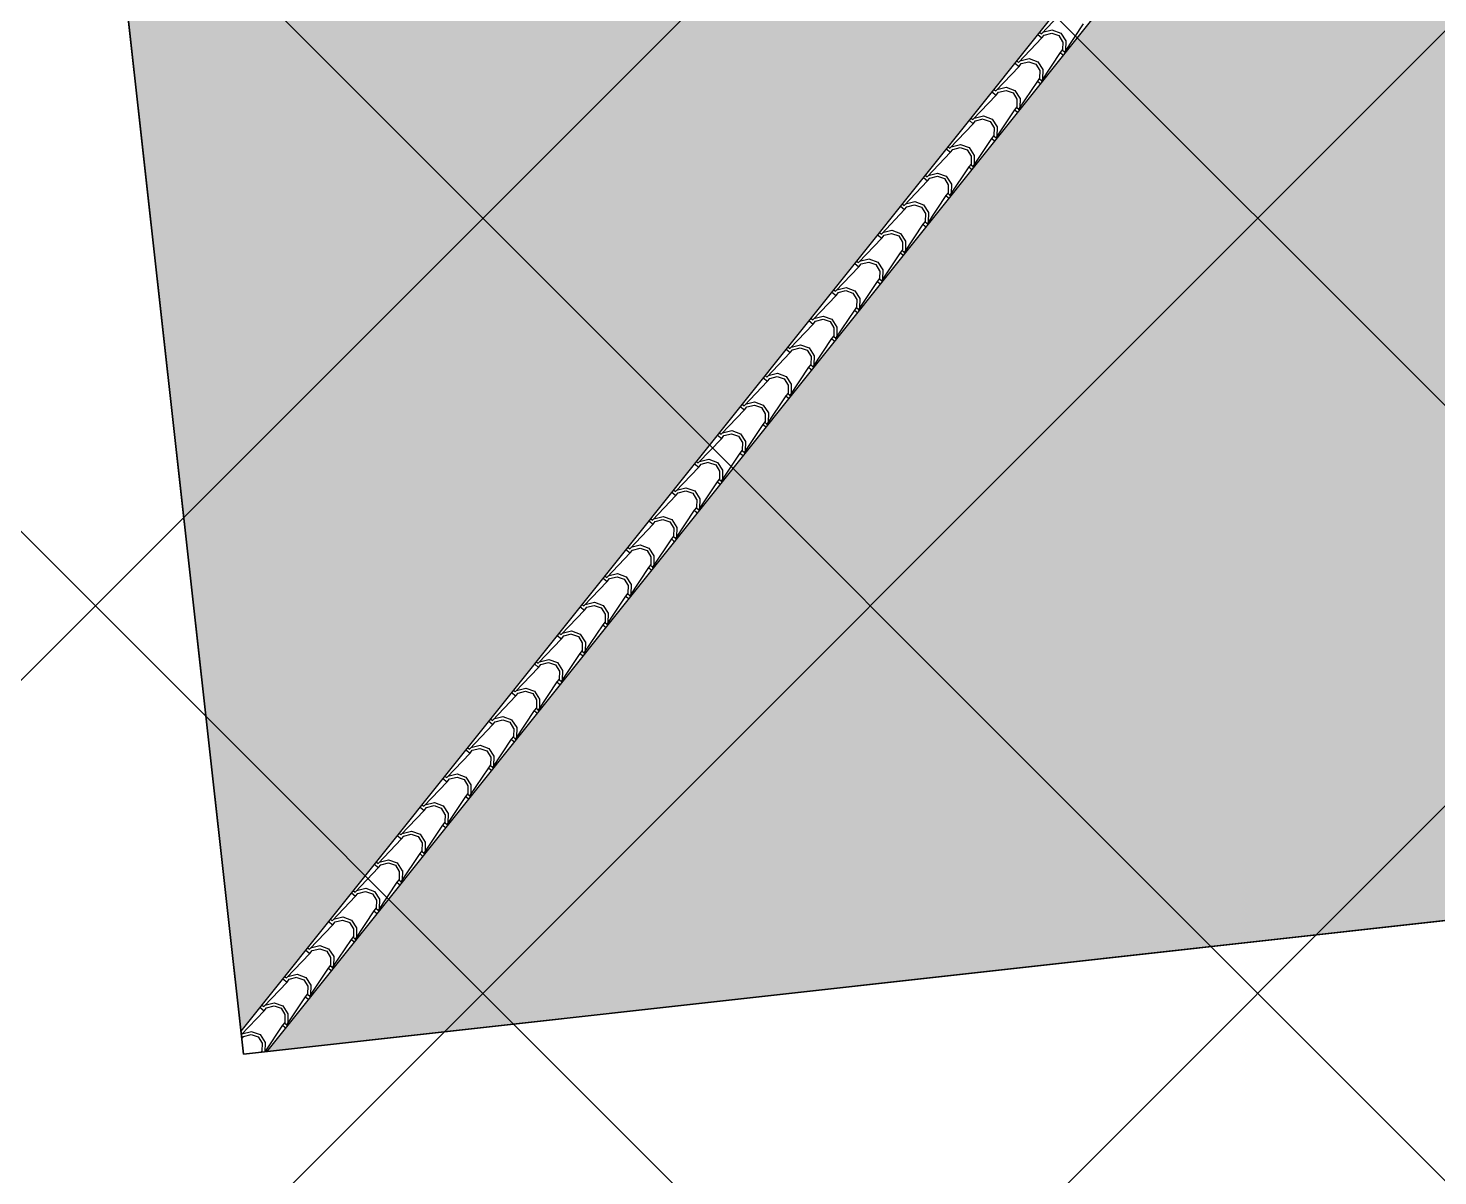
# Model space of a CAD drawing. Header units: millimetres. Extents: x 648844 to 649530, y 1246379 to 1246752.
# Drawn here: x 649286.72 to 649293.15, y 1246518.66 to 1246523.89 of the extents above; entities that cross this region are included whole.
import ezdxf

# ---------------------------------------------------------------- set-up
doc = ezdxf.new("R2010")
doc.units = ezdxf.units.MM
doc.header["$LTSCALE"] = 20
doc.header["$MEASUREMENT"] = 0
doc.layers.get('0').update_dxf_attribs({"linetype": 'CONTINUOUS'})
doc.layers.add('TECHO', color=30, linetype='CONTINUOUS')

# ---------------------------------------------------------------- blocks, each defined once
blk = doc.blocks.new('TEJA45')
at = {"layer": 'TECHO'}
for p, q in [((-0.1916, 4.2385), (-0.0979, 4.35)), ((-0.1043, 4.3069), (-0.0984, 4.35)), ((-0.0899, 4.3095), (-0.0852, 4.345)), ((-0.0756, 4.2788), (-0.0898, 4.3095)), ((-0.0857, 4.35), (-0.0828, 4.3472)), ((-0.0852, 4.3448), (-0.08, 4.35)), ((-0.201, 4.2479), (-0.2046, 4.2515)), ((-0.1915, 4.2385), (-0.201, 4.2479)), ((0, 4.2602), (-0.1159, 4.1629)), ((-0.0852, 4.2692), (-0.1041, 4.307)), ((-0.0474, 4.2503), (-0.0852, 4.2692)), ((-0.0449, 4.2646), (-0.0756, 4.2788)), ((-0.0038, 4.2561), (-0.0475, 4.2502)), ((-0.0095, 4.2692), (-0.0449, 4.2645)), ((0, 4.2788), (-0.0096, 4.2692)), ((-0.3097, 4.1203), (-0.2105, 4.2385)), ((-0.2224, 4.1887), (-0.2165, 4.2324)), ((-0.2034, 4.151), (-0.2223, 4.1888)), ((-0.2105, 4.2385), (-0.214, 4.242)), ((-0.2105, 4.2385), (-0.201, 4.229)), ((-0.2081, 4.1914), (-0.2034, 4.2268)), ((-0.1938, 4.1606), (-0.2079, 4.1914)), ((-0.2034, 4.2267), (-0.1915, 4.2385)), ((-0.4279, 4.0022), (-0.3287, 4.1203)), ((-0.3286, 4.1203), (-0.3322, 4.1239)), ((-0.3286, 4.1203), (-0.3192, 4.1109)), ((-0.3192, 4.1298), (-0.3227, 4.1333)), ((-0.3215, 4.1085), (-0.3097, 4.1203)), ((-0.3097, 4.1203), (-0.3192, 4.1298)), ((-0.1159, 4.144), (-0.2341, 4.0447)), ((-0.1656, 4.1321), (-0.2034, 4.151)), ((-0.1631, 4.1464), (-0.1938, 4.1606)), ((-0.1219, 4.1379), (-0.1656, 4.132)), ((-0.1276, 4.1511), (-0.1631, 4.1463)), ((-0.1159, 4.1629), (-0.1277, 4.151)), ((-0.0985, 4.1454), (-0.1159, 4.1629)), ((-0.108, 4.136), (-0.1159, 4.144)), ((-0.3406, 4.0706), (-0.3347, 4.1143)), ((-0.3215, 4.0329), (-0.3404, 4.0707)), ((-0.3262, 4.0732), (-0.3215, 4.1087)), ((-0.3119, 4.0425), (-0.3261, 4.0732)), ((-0.5461, 3.884), (-0.4468, 4.0022)), ((-0.4587, 3.9524), (-0.4528, 3.9961)), ((-0.4468, 4.0022), (-0.4503, 4.0057)), ((-0.4468, 4.0022), (-0.4373, 3.9927)), ((-0.4444, 3.9551), (-0.4397, 3.9905)), ((-0.4373, 4.0116), (-0.4409, 4.0152)), ((-0.4397, 3.9903), (-0.4279, 4.0022)), ((-0.4279, 4.0022), (-0.4373, 4.0116)), ((-0.2341, 4.0258), (-0.3522, 3.9265)), ((-0.2837, 4.014), (-0.3215, 4.0329)), ((-0.2812, 4.0283), (-0.3119, 4.0425)), ((-0.2401, 4.0198), (-0.2838, 4.0139)), ((-0.2458, 4.0329), (-0.2812, 4.0282)), ((-0.2341, 4.0447), (-0.2459, 4.0329)), ((-0.2167, 4.0273), (-0.2341, 4.0447)), ((-0.2261, 4.0178), (-0.2341, 4.0258)), ((-0.4397, 3.9147), (-0.4586, 3.9525)), ((-0.4301, 3.9243), (-0.4443, 3.955)), ((-0.3994, 3.9101), (-0.4301, 3.9243)), ((-0.3522, 3.9265), (-0.3641, 3.9147)), ((-0.3348, 3.9091), (-0.3522, 3.9265)), ((-0.6642, 3.7659), (-0.565, 3.884)), ((-0.5769, 3.8342), (-0.571, 3.878)), ((-0.5649, 3.884), (-0.5685, 3.8876)), ((-0.5649, 3.884), (-0.5555, 3.8746)), ((-0.5626, 3.8369), (-0.5578, 3.8724)), ((-0.5555, 3.8935), (-0.559, 3.897)), ((-0.5578, 3.8722), (-0.546, 3.884)), ((-0.546, 3.884), (-0.5555, 3.8935)), ((-0.3522, 3.9076), (-0.4704, 3.8084)), ((-0.4019, 3.8958), (-0.4397, 3.9147)), ((-0.3582, 3.9016), (-0.402, 3.8957)), ((-0.364, 3.9147), (-0.3994, 3.91)), ((-0.3443, 3.8997), (-0.3522, 3.9076)), ((-0.5578, 3.7965), (-0.5767, 3.8344)), ((-0.5482, 3.8062), (-0.5624, 3.8369)), ((-0.52, 3.7777), (-0.5579, 3.7966)), ((-0.5175, 3.792), (-0.5483, 3.8062)), ((-0.4821, 3.7966), (-0.5176, 3.7919)), ((-0.4704, 3.8084), (-0.4822, 3.7966)), ((-0.453, 3.791), (-0.4704, 3.8084)), ((-0.7824, 3.6477), (-0.6831, 3.7659)), ((-0.6951, 3.7161), (-0.6891, 3.7598)), ((-0.6831, 3.7658), (-0.6867, 3.7694)), ((-0.6831, 3.7658), (-0.6736, 3.7564)), ((-0.6807, 3.7188), (-0.676, 3.7542)), ((-0.6736, 3.7753), (-0.6772, 3.7789)), ((-0.676, 3.754), (-0.6642, 3.7658)), ((-0.6642, 3.7658), (-0.6736, 3.7753)), ((-0.4704, 3.7895), (-0.5885, 3.6902)), ((-0.4764, 3.7835), (-0.5201, 3.7776)), ((-0.4624, 3.7815), (-0.4704, 3.7895)), ((-0.5885, 3.6713), (-0.7067, 3.5721)), ((-0.676, 3.6784), (-0.6949, 3.7162)), ((-0.6664, 3.688), (-0.6806, 3.7187)), ((-0.6382, 3.6595), (-0.676, 3.6784)), ((-0.6357, 3.6738), (-0.6664, 3.688)), ((-0.6003, 3.6784), (-0.6357, 3.6737)), ((-0.5886, 3.6902), (-0.6004, 3.6784)), ((-0.5711, 3.6728), (-0.5886, 3.6902)), ((-0.5806, 3.6633), (-0.5886, 3.6713)), ((-0.9005, 3.5295), (-0.8013, 3.6477)), ((-0.8132, 3.5979), (-0.8073, 3.6417)), ((-0.8012, 3.6477), (-0.8048, 3.6513)), ((-0.8012, 3.6477), (-0.7918, 3.6382)), ((-0.7989, 3.6006), (-0.7941, 3.636)), ((-0.7918, 3.6571), (-0.7954, 3.6607)), ((-0.7942, 3.6359), (-0.7823, 3.6477)), ((-0.7823, 3.6477), (-0.7918, 3.6571)), ((-0.5945, 3.6653), (-0.6383, 3.6594)), ((-0.9099, 3.539), (-0.9135, 3.5426)), ((-0.9005, 3.5295), (-0.9099, 3.539)), ((-0.7067, 3.5532), (-0.8249, 3.4539)), ((-0.7942, 3.5602), (-0.8131, 3.598)), ((-0.7845, 3.5699), (-0.7987, 3.6006)), ((-0.7564, 3.5414), (-0.7942, 3.5603)), ((-0.7538, 3.5557), (-0.7846, 3.5698)), ((-0.7127, 3.5471), (-0.7564, 3.5412)), ((-0.7184, 3.5603), (-0.7539, 3.5555)), ((-0.7067, 3.5721), (-0.7185, 3.5603)), ((-0.6893, 3.5546), (-0.7067, 3.5721)), ((-0.6987, 3.5452), (-0.7067, 3.5532)), ((-1.0187, 3.4114), (-0.9194, 3.5295)), ((-0.9314, 3.4798), (-0.9255, 3.5235)), ((-0.9123, 3.4421), (-0.9312, 3.4799)), ((-0.9194, 3.5295), (-0.923, 3.5331)), ((-0.9194, 3.5295), (-0.9099, 3.5201)), ((-0.917, 3.4824), (-0.9123, 3.5179)), ((-0.9027, 3.4517), (-0.9169, 3.4824)), ((-0.9123, 3.5177), (-0.9005, 3.5295)), ((-1.1369, 3.2932), (-1.0376, 3.4114)), ((-1.0376, 3.4114), (-1.0411, 3.4149)), ((-1.0376, 3.4114), (-1.0281, 3.4019)), ((-1.0281, 3.4208), (-1.0317, 3.4244)), ((-1.0305, 3.3996), (-1.0187, 3.4114)), ((-1.0187, 3.4114), (-1.0281, 3.4208)), ((-0.8249, 3.435), (-0.943, 3.3358)), ((-0.8745, 3.4232), (-0.9123, 3.4421)), ((-0.872, 3.4375), (-0.9027, 3.4517)), ((-0.8309, 3.429), (-0.8746, 3.4231)), ((-0.8366, 3.4421), (-0.872, 3.4374)), ((-0.8249, 3.4539), (-0.8367, 3.4421)), ((-0.8074, 3.4365), (-0.8249, 3.4539)), ((-0.8169, 3.427), (-0.8249, 3.435)), ((-1.0495, 3.3616), (-1.0436, 3.4053)), ((-1.0305, 3.3239), (-1.0494, 3.3617)), ((-1.0352, 3.3643), (-1.0305, 3.3997)), ((-1.0209, 3.3335), (-1.035, 3.3643)), ((-1.255, 3.1751), (-1.1558, 3.2932)), ((-1.1677, 3.2435), (-1.1618, 3.2872)), ((-1.1557, 3.2932), (-1.1593, 3.2968)), ((-1.1557, 3.2932), (-1.1463, 3.2838)), ((-1.1533, 3.2461), (-1.1486, 3.2816)), ((-1.1463, 3.3027), (-1.1498, 3.3062)), ((-1.1486, 3.2814), (-1.1368, 3.2932)), ((-1.1368, 3.2932), (-1.1463, 3.3027)), ((-0.943, 3.3168), (-1.0612, 3.2176)), ((-0.9927, 3.305), (-1.0305, 3.3239)), ((-0.9902, 3.3193), (-1.0209, 3.3335)), ((-0.949, 3.3108), (-0.9927, 3.3049)), ((-0.9547, 3.324), (-0.9902, 3.3192)), ((-0.943, 3.3358), (-0.9548, 3.3239)), ((-0.9256, 3.3183), (-0.943, 3.3358)), ((-0.9351, 3.3089), (-0.943, 3.3168)), ((-1.1486, 3.2058), (-1.1675, 3.2436)), ((-1.139, 3.2154), (-1.1532, 3.2461)), ((-1.0612, 3.2176), (-1.073, 3.2058)), ((-1.0438, 3.2002), (-1.0612, 3.2176)), ((-1.3732, 3.0569), (-1.2739, 3.1751)), ((-1.2858, 3.1253), (-1.2799, 3.169)), ((-1.2739, 3.1751), (-1.2774, 3.1786)), ((-1.2739, 3.1751), (-1.2644, 3.1656)), ((-1.2715, 3.128), (-1.2668, 3.1634)), ((-1.2644, 3.1845), (-1.268, 3.1881)), ((-1.2668, 3.1632), (-1.255, 3.1751)), ((-1.255, 3.1751), (-1.2644, 3.1845)), ((-1.0612, 3.1987), (-1.1793, 3.0994)), ((-1.1108, 3.1869), (-1.1486, 3.2058)), ((-1.1083, 3.2012), (-1.139, 3.2154)), ((-1.0672, 3.1927), (-1.1109, 3.1868)), ((-1.0729, 3.2058), (-1.1083, 3.2011)), ((-1.0532, 3.1907), (-1.0612, 3.1987)), ((-1.2668, 3.0876), (-1.2857, 3.1254)), ((-1.2572, 3.0972), (-1.2713, 3.128)), ((-1.229, 3.0687), (-1.2668, 3.0876)), ((-1.2265, 3.083), (-1.2572, 3.0972)), ((-1.191, 3.0876), (-1.2265, 3.0829)), ((-1.1793, 3.0994), (-1.1912, 3.0876)), ((-1.1619, 3.082), (-1.1793, 3.0994)), ((-1.4913, 2.9388), (-1.3921, 3.0569)), ((-1.404, 3.0071), (-1.3981, 3.0509)), ((-1.392, 3.0569), (-1.3956, 3.0605)), ((-1.392, 3.0569), (-1.3826, 3.0474)), ((-1.3897, 3.0098), (-1.3849, 3.0453)), ((-1.3826, 3.0664), (-1.3861, 3.0699)), ((-1.3849, 3.0451), (-1.3731, 3.0569)), ((-1.3731, 3.0569), (-1.3826, 3.0664)), ((-1.1793, 3.0805), (-1.2975, 2.9813)), ((-1.1853, 3.0745), (-1.2291, 3.0686)), ((-1.1714, 3.0726), (-1.1793, 3.0805)), ((-1.2975, 2.9624), (-1.4157, 2.8631)), ((-1.3849, 2.9694), (-1.4038, 3.0072)), ((-1.3753, 2.9791), (-1.3895, 3.0098)), ((-1.3472, 2.9506), (-1.385, 2.9695)), ((-1.3446, 2.9649), (-1.3754, 2.9791)), ((-1.3092, 2.9695), (-1.3447, 2.9648)), ((-1.2975, 2.9813), (-1.3093, 2.9695)), ((-1.2801, 2.9639), (-1.2975, 2.9813)), ((-1.2895, 2.9544), (-1.2975, 2.9624)), ((-1.6095, 2.8206), (-1.5102, 2.9388)), ((-1.5222, 2.889), (-1.5163, 2.9327)), ((-1.5102, 2.9387), (-1.5138, 2.9423)), ((-1.5102, 2.9387), (-1.5007, 2.9293)), ((-1.5078, 2.8917), (-1.5031, 2.9271)), ((-1.5007, 2.9482), (-1.5043, 2.9518)), ((-1.5031, 2.9269), (-1.4913, 2.9387)), ((-1.4913, 2.9387), (-1.5007, 2.9482)), ((-1.3035, 2.9564), (-1.3472, 2.9504)), ((-1.6189, 2.83), (-1.6225, 2.8336)), ((-1.6094, 2.8206), (-1.6189, 2.83)), ((-1.4157, 2.8442), (-1.5338, 2.745)), ((-1.5031, 2.8513), (-1.522, 2.8891)), ((-1.4935, 2.8609), (-1.5077, 2.8916)), ((-1.4653, 2.8324), (-1.5031, 2.8513)), ((-1.4628, 2.8467), (-1.4935, 2.8609)), ((-1.4217, 2.8382), (-1.4654, 2.8323)), ((-1.4274, 2.8513), (-1.4628, 2.8466)), ((-1.4157, 2.8631), (-1.4275, 2.8513)), ((-1.3982, 2.8457), (-1.4157, 2.8631)), ((-1.4077, 2.8362), (-1.4157, 2.8442)), ((-1.7276, 2.7024), (-1.6284, 2.8206)), ((-1.6403, 2.7708), (-1.6344, 2.8145)), ((-1.6213, 2.7331), (-1.6402, 2.7709)), ((-1.6283, 2.8206), (-1.6319, 2.8242)), ((-1.6283, 2.8206), (-1.6189, 2.8111)), ((-1.626, 2.7735), (-1.6212, 2.8089)), ((-1.6116, 2.7428), (-1.6258, 2.7735)), ((-1.6213, 2.8088), (-1.6094, 2.8206)), ((-1.8458, 2.5843), (-1.7465, 2.7024)), ((-1.7465, 2.7024), (-1.7501, 2.706)), ((-1.7465, 2.7024), (-1.737, 2.693)), ((-1.737, 2.7119), (-1.7406, 2.7154)), ((-1.7394, 2.6906), (-1.7276, 2.7024)), ((-1.7276, 2.7024), (-1.737, 2.7119)), ((-1.5338, 2.7261), (-1.652, 2.6268)), ((-1.5835, 2.7142), (-1.6213, 2.7332)), ((-1.5809, 2.7286), (-1.6117, 2.7427)), ((-1.5398, 2.72), (-1.5835, 2.7141)), ((-1.5455, 2.7332), (-1.581, 2.7284)), ((-1.5338, 2.745), (-1.5456, 2.7332)), ((-1.5164, 2.7275), (-1.5338, 2.745)), ((-1.5258, 2.7181), (-1.5338, 2.7261)), ((-1.7585, 2.6527), (-1.7526, 2.6964)), ((-1.7394, 2.615), (-1.7583, 2.6528)), ((-1.7441, 2.6553), (-1.7394, 2.6908)), ((-1.7298, 2.6246), (-1.744, 2.6553)), ((-1.964, 2.4661), (-1.8647, 2.5843)), ((-1.8766, 2.5345), (-1.8707, 2.5782)), ((-1.8647, 2.5843), (-1.8682, 2.5878)), ((-1.8647, 2.5843), (-1.8552, 2.5748)), ((-1.8623, 2.5372), (-1.8576, 2.5726)), ((-1.8552, 2.5937), (-1.8588, 2.5973)), ((-1.8576, 2.5725), (-1.8458, 2.5843)), ((-1.8458, 2.5843), (-1.8552, 2.5937)), ((-1.652, 2.6079), (-1.7701, 2.5086)), ((-1.7016, 2.5961), (-1.7394, 2.615)), ((-1.6991, 2.6104), (-1.7298, 2.6246)), ((-1.658, 2.6019), (-1.7017, 2.596)), ((-1.6637, 2.615), (-1.6991, 2.6103)), ((-1.652, 2.6268), (-1.6638, 2.615)), ((-1.6346, 2.6094), (-1.652, 2.6268)), ((-1.644, 2.5999), (-1.652, 2.6079)), ((-1.8576, 2.4968), (-1.8765, 2.5346)), ((-1.8479, 2.5064), (-1.8621, 2.5372)), ((-1.7701, 2.5087), (-1.7819, 2.4968)), ((-1.7527, 2.4912), (-1.7701, 2.5087)), ((-2.0821, 2.348), (-1.9829, 2.4661)), ((-1.9948, 2.4163), (-1.9889, 2.4601)), ((-1.9828, 2.4661), (-1.9864, 2.4697)), ((-1.9828, 2.4661), (-1.9734, 2.4567)), ((-1.9804, 2.419), (-1.9757, 2.4545)), ((-1.9734, 2.4756), (-1.9769, 2.4791)), ((-1.9757, 2.4543), (-1.9639, 2.4661)), ((-1.9639, 2.4661), (-1.9734, 2.4756)), ((-1.7701, 2.4897), (-1.8883, 2.3905)), ((-1.8198, 2.4779), (-1.8576, 2.4968)), ((-1.8173, 2.4923), (-1.848, 2.5064)), ((-1.7761, 2.4837), (-1.8199, 2.4778)), ((-1.7818, 2.4969), (-1.8173, 2.4921)), ((-1.7622, 2.4818), (-1.7701, 2.4897)), ((-1.9757, 2.3786), (-1.9946, 2.4165)), ((-1.9661, 2.3883), (-1.9803, 2.419)), ((-1.9354, 2.3741), (-1.9661, 2.3883)), ((-1.8883, 2.3905), (-1.9001, 2.3787)), ((-1.8709, 2.3731), (-1.8883, 2.3905)), ((-2.2003, 2.2298), (-2.101, 2.348)), ((-2.113, 2.2982), (-2.1071, 2.3419)), ((-2.101, 2.348), (-2.1045, 2.3515)), ((-2.101, 2.348), (-2.0915, 2.3385)), ((-2.0986, 2.3009), (-2.0939, 2.3363)), ((-2.0915, 2.3574), (-2.0951, 2.361)), ((-2.0939, 2.3361), (-2.0821, 2.348)), ((-2.0821, 2.348), (-2.0915, 2.3574)), ((-1.8883, 2.3716), (-2.0064, 2.2723)), ((-1.9379, 2.3598), (-1.9758, 2.3787)), ((-1.8943, 2.3656), (-1.938, 2.3597)), ((-1.9, 2.3787), (-1.9354, 2.374)), ((-1.8803, 2.3636), (-1.8883, 2.3716)), ((-2.0064, 2.2534), (-2.1246, 2.1542)), ((-2.0939, 2.2605), (-2.1128, 2.2983)), ((-2.0843, 2.2701), (-2.0984, 2.3009)), ((-2.0561, 2.2416), (-2.0939, 2.2605)), ((-2.0536, 2.2559), (-2.0843, 2.2701)), ((-2.0181, 2.2605), (-2.0536, 2.2558)), ((-2.0064, 2.2723), (-2.0183, 2.2605)), ((-1.989, 2.2549), (-2.0064, 2.2723)), ((-1.9985, 2.2455), (-2.0064, 2.2534)), ((-2.3184, 2.1117), (-2.2192, 2.2298)), ((-2.2311, 2.18), (-2.2252, 2.2238)), ((-2.2191, 2.2298), (-2.2227, 2.2334)), ((-2.2191, 2.2298), (-2.2097, 2.2203)), ((-2.2168, 2.1827), (-2.212, 2.2182)), ((-2.2097, 2.2393), (-2.2132, 2.2428)), ((-2.212, 2.218), (-2.2002, 2.2298)), ((-2.2002, 2.2298), (-2.2097, 2.2393)), ((-2.0124, 2.2474), (-2.0562, 2.2415)), ((-2.3278, 2.1211), (-2.3314, 2.1247)), ((-2.1246, 2.1353), (-2.2428, 2.036)), ((-2.212, 2.1423), (-2.2309, 2.1801)), ((-2.2024, 2.152), (-2.2166, 2.1827)), ((-2.1743, 2.1235), (-2.2121, 2.1424)), ((-2.1717, 2.1378), (-2.2024, 2.152)), ((-2.1306, 2.1292), (-2.1743, 2.1233)), ((-2.1363, 2.1424), (-2.1717, 2.1377)), ((-2.1246, 2.1542), (-2.1364, 2.1424)), ((-2.1072, 2.1368), (-2.1246, 2.1542)), ((-2.1166, 2.1273), (-2.1246, 2.1353)), ((-2.4366, 1.9935), (-2.3373, 2.1117)), ((-2.3493, 2.0619), (-2.3434, 2.1056)), ((-2.3302, 2.0242), (-2.3491, 2.062)), ((-2.3373, 2.1116), (-2.3409, 2.1152)), ((-2.3373, 2.1116), (-2.3278, 2.1022)), ((-2.3349, 2.0646), (-2.3302, 2.1)), ((-2.3206, 2.0338), (-2.3348, 2.0645)), ((-2.3302, 2.0998), (-2.3184, 2.1116)), ((-2.3184, 2.1116), (-2.3278, 2.1211)), ((-2.4554, 1.9935), (-2.459, 1.9971)), ((-2.446, 2.0029), (-2.4496, 2.0065)), ((-2.4365, 1.9935), (-2.446, 2.0029)), ((-2.2428, 2.0171), (-2.3609, 1.9179)), ((-2.2924, 2.0053), (-2.3302, 2.0242)), ((-2.2899, 2.0196), (-2.3206, 2.0338)), ((-2.2488, 2.0111), (-2.2925, 2.0052)), ((-2.2545, 2.0242), (-2.2899, 2.0195)), ((-2.2428, 2.036), (-2.2546, 2.0242)), ((-2.2253, 2.0186), (-2.2428, 2.036)), ((-2.2348, 2.0091), (-2.2428, 2.0171)), ((-2.5547, 1.8753), (-2.4555, 1.9935)), ((-2.4674, 1.9437), (-2.4615, 1.9874)), ((-2.4484, 1.906), (-2.4673, 1.9438)), ((-2.4554, 1.9935), (-2.446, 1.984)), ((-2.4531, 1.9464), (-2.4483, 1.9819)), ((-2.4387, 1.9157), (-2.4529, 1.9464)), ((-2.4484, 1.9817), (-2.4365, 1.9935)), ((-2.6729, 1.7572), (-2.5737, 1.8753)), ((-2.5856, 1.8256), (-2.5797, 1.8693)), ((-2.5736, 1.8753), (-2.5772, 1.8789)), ((-2.5736, 1.8753), (-2.5642, 1.8659)), ((-2.5642, 1.8848), (-2.5677, 1.8883)), ((-2.5665, 1.8635), (-2.5547, 1.8753)), ((-2.5547, 1.8753), (-2.5642, 1.8848)), ((-2.3609, 1.899), (-2.4791, 1.7997)), ((-2.4106, 1.8871), (-2.4484, 1.9061)), ((-2.408, 1.9015), (-2.4388, 1.9157)), ((-2.3669, 1.8929), (-2.4106, 1.887)), ((-2.3726, 1.9061), (-2.4081, 1.9013)), ((-2.3609, 1.9179), (-2.3727, 1.906)), ((-2.3435, 1.9004), (-2.3609, 1.9179)), ((-2.3529, 1.891), (-2.3609, 1.899)), ((-2.5665, 1.7879), (-2.5854, 1.8257)), ((-2.5712, 1.8282), (-2.5665, 1.8637)), ((-2.5569, 1.7975), (-2.5711, 1.8282)), ((-2.7911, 1.639), (-2.6918, 1.7572)), ((-2.7038, 1.7074), (-2.6978, 1.7511)), ((-2.6918, 1.7572), (-2.6953, 1.7607)), ((-2.6918, 1.7572), (-2.6823, 1.7477)), ((-2.6894, 1.7101), (-2.6847, 1.7455)), ((-2.6823, 1.7666), (-2.6859, 1.7702)), ((-2.6847, 1.7454), (-2.6729, 1.7572)), ((-2.6729, 1.7572), (-2.6823, 1.7666)), ((-2.4791, 1.7808), (-2.5972, 1.6815)), ((-2.5287, 1.769), (-2.5665, 1.7879)), ((-2.5262, 1.7833), (-2.5569, 1.7975)), ((-2.4851, 1.7748), (-2.5288, 1.7689)), ((-2.4908, 1.7879), (-2.5262, 1.7832)), ((-2.4791, 1.7997), (-2.4909, 1.7879)), ((-2.4617, 1.7823), (-2.4791, 1.7997)), ((-2.4711, 1.7728), (-2.4791, 1.7808)), ((-2.6847, 1.6697), (-2.7036, 1.7075)), ((-2.675, 1.6794), (-2.6892, 1.7101)), ((-2.6444, 1.6652), (-2.6751, 1.6793)), ((-2.5972, 1.6815), (-2.6091, 1.6697)), ((-2.5798, 1.6641), (-2.5972, 1.6815)), ((-2.9092, 1.5209), (-2.81, 1.639)), ((-2.8219, 1.5892), (-2.816, 1.633)), ((-2.8099, 1.639), (-2.8135, 1.6426)), ((-2.8099, 1.639), (-2.8005, 1.6296)), ((-2.8075, 1.5919), (-2.8028, 1.6274)), ((-2.8005, 1.6485), (-2.804, 1.652)), ((-2.8028, 1.6272), (-2.791, 1.639)), ((-2.791, 1.639), (-2.8005, 1.6485)), ((-2.5972, 1.6626), (-2.7154, 1.5634)), ((-2.6469, 1.6508), (-2.6847, 1.6697)), ((-2.6032, 1.6566), (-2.647, 1.6507)), ((-2.6089, 1.6697), (-2.6444, 1.665)), ((-2.5893, 1.6547), (-2.5972, 1.6626)), ((-2.7154, 1.5445), (-2.8335, 1.4452)), ((-2.8028, 1.5515), (-2.8217, 1.5894)), ((-2.7932, 1.5612), (-2.8074, 1.5919)), ((-2.765, 1.5327), (-2.8029, 1.5516)), ((-2.7625, 1.547), (-2.7932, 1.5612)), ((-2.7271, 1.5516), (-2.7625, 1.5469)), ((-2.7154, 1.5634), (-2.7272, 1.5516)), ((-2.698, 1.546), (-2.7154, 1.5634)), ((-2.7074, 1.5365), (-2.7154, 1.5445)), ((-3.0274, 1.4027), (-2.9281, 1.5209)), ((-2.9401, 1.4711), (-2.9342, 1.5148)), ((-2.9281, 1.5209), (-2.9316, 1.5244)), ((-2.9281, 1.5209), (-2.9186, 1.5114)), ((-2.9257, 1.4738), (-2.921, 1.5092)), ((-2.9186, 1.5303), (-2.9222, 1.5339)), ((-2.921, 1.509), (-2.9092, 1.5209)), ((-2.9092, 1.5209), (-2.9186, 1.5303)), ((-2.7214, 1.5385), (-2.7651, 1.5325)), ((-3.0368, 1.4121), (-3.0403, 1.4157)), ((-2.8335, 1.4263), (-2.9517, 1.3271)), ((-2.921, 1.4334), (-2.9399, 1.4712)), ((-2.9114, 1.443), (-2.9255, 1.4738)), ((-2.8832, 1.4145), (-2.921, 1.4334)), ((-2.8807, 1.4288), (-2.9114, 1.443)), ((-2.8396, 1.4203), (-2.8833, 1.4144)), ((-2.8452, 1.4334), (-2.8807, 1.4287)), ((-2.8336, 1.4452), (-2.8454, 1.4334)), ((-2.8161, 1.4278), (-2.8336, 1.4452)), ((-2.8256, 1.4184), (-2.8336, 1.4263)), ((-3.1455, 1.2845), (-3.0463, 1.4027)), ((-3.0582, 1.3529), (-3.0523, 1.3966)), ((-3.0391, 1.3152), (-3.0581, 1.353)), ((-3.0462, 1.4027), (-3.0498, 1.4063)), ((-3.0462, 1.4027), (-3.0368, 1.3932)), ((-3.0439, 1.3556), (-3.0391, 1.3911)), ((-3.0295, 1.3249), (-3.0437, 1.3556)), ((-3.0391, 1.3909), (-3.0273, 1.4027)), ((-3.0273, 1.4027), (-3.0368, 1.4121)), ((-3.1644, 1.2845), (-3.168, 1.2881)), ((-3.1549, 1.294), (-3.1585, 1.2976)), ((-3.1455, 1.2845), (-3.1549, 1.294)), ((-2.9517, 1.3082), (-3.0699, 1.2089)), ((-3.0014, 1.2964), (-3.0392, 1.3153)), ((-2.9988, 1.3107), (-3.0295, 1.3249)), ((-2.9577, 1.3021), (-3.0014, 1.2962)), ((-2.9634, 1.3153), (-2.9988, 1.3105)), ((-2.9517, 1.3271), (-2.9635, 1.3153)), ((-2.9343, 1.3097), (-2.9517, 1.3271)), ((-2.9437, 1.3002), (-2.9517, 1.3082)), ((-3.2637, 1.1664), (-3.1644, 1.2845)), ((-3.1764, 1.2348), (-3.1705, 1.2785)), ((-3.1573, 1.1971), (-3.1762, 1.2349)), ((-3.1644, 1.2845), (-3.1549, 1.2751)), ((-3.162, 1.2375), (-3.1573, 1.2729)), ((-3.1477, 1.2067), (-3.1618, 1.2374)), ((-3.1573, 1.2727), (-3.1455, 1.2845)), ((-3.3818, 1.0482), (-3.2826, 1.1664)), ((-3.2945, 1.1166), (-3.2886, 1.1603)), ((-3.2826, 1.1664), (-3.2861, 1.1699)), ((-3.2826, 1.1664), (-3.2731, 1.1569)), ((-3.2731, 1.1758), (-3.2767, 1.1794)), ((-3.2755, 1.1546), (-3.2636, 1.1664)), ((-3.2636, 1.1664), (-3.2731, 1.1758)), ((-3.0699, 1.19), (-3.188, 1.0908)), ((-3.1195, 1.1782), (-3.1573, 1.1971)), ((-3.117, 1.1925), (-3.1477, 1.2067)), ((-3.0759, 1.184), (-3.1196, 1.1781)), ((-3.0816, 1.1971), (-3.117, 1.1924)), ((-3.0699, 1.2089), (-3.0817, 1.1971)), ((-3.0524, 1.1915), (-3.0699, 1.2089)), ((-3.0619, 1.182), (-3.0699, 1.19)), ((-3.2755, 1.0789), (-3.2944, 1.1167)), ((-3.2802, 1.1193), (-3.2754, 1.1548)), ((-3.2658, 1.0886), (-3.28, 1.1193)), ((-3.5, 0.9301), (-3.4008, 1.0482)), ((-3.4127, 0.9984), (-3.4068, 1.0422)), ((-3.4007, 1.0482), (-3.4043, 1.0518)), ((-3.4007, 1.0482), (-3.3913, 1.0388)), ((-3.3983, 1.0012), (-3.3936, 1.0366)), ((-3.3913, 1.0577), (-3.3948, 1.0612)), ((-3.3936, 1.0364), (-3.3818, 1.0482)), ((-3.3818, 1.0482), (-3.3913, 1.0577)), ((-3.188, 1.0718), (-3.3062, 0.9726)), ((-3.2377, 1.06), (-3.2755, 1.0789)), ((-3.2351, 1.0744), (-3.2659, 1.0886)), ((-3.194, 1.0658), (-3.2378, 1.0599)), ((-3.1997, 1.079), (-3.2352, 1.0742)), ((-3.188, 1.0908), (-3.1998, 1.0789)), ((-3.1706, 1.0733), (-3.188, 1.0908)), ((-3.1801, 1.0639), (-3.188, 1.0719)), ((-3.3936, 0.9608), (-3.4125, 0.9986)), ((-3.384, 0.9704), (-3.3982, 1.0011)), ((-3.3533, 0.9562), (-3.384, 0.9704)), ((-3.3062, 0.9726), (-3.318, 0.9608)), ((-3.2888, 0.9552), (-3.3062, 0.9726)), ((-3.6182, 0.8119), (-3.5189, 0.9301)), ((-3.5309, 0.8803), (-3.525, 0.924)), ((-3.5189, 0.9301), (-3.5224, 0.9336)), ((-3.5189, 0.9301), (-3.5094, 0.9206)), ((-3.5165, 0.883), (-3.5118, 0.9184)), ((-3.5094, 0.9395), (-3.513, 0.9431)), ((-3.5118, 0.9183), (-3.5, 0.9301)), ((-3.5, 0.9301), (-3.5094, 0.9395)), ((-3.3062, 0.9537), (-3.4243, 0.8544)), ((-3.3558, 0.9419), (-3.3936, 0.9608)), ((-3.3122, 0.9477), (-3.3559, 0.9418)), ((-3.3179, 0.9608), (-3.3533, 0.9561)), ((-3.2982, 0.9457), (-3.3062, 0.9537)), ((-3.5118, 0.8426), (-3.5307, 0.8804)), ((-3.5021, 0.8523), (-3.5163, 0.883)), ((-3.474, 0.8237), (-3.5118, 0.8426)), ((-3.4714, 0.8381), (-3.5022, 0.8522)), ((-3.436, 0.8426), (-3.4715, 0.8379)), ((-3.4243, 0.8544), (-3.4362, 0.8426)), ((-3.4069, 0.837), (-3.4243, 0.8544)), ((-3.7363, 0.6938), (-3.6371, 0.8119)), ((-3.649, 0.7621), (-3.6431, 0.8059)), ((-3.637, 0.8119), (-3.6406, 0.8155)), ((-3.637, 0.8119), (-3.6276, 0.8025)), ((-3.6346, 0.7648), (-3.6299, 0.8003)), ((-3.6276, 0.8214), (-3.6311, 0.8249)), ((-3.6299, 0.8001), (-3.6181, 0.8119)), ((-3.6181, 0.8119), (-3.6276, 0.8214)), ((-3.4243, 0.8355), (-3.5425, 0.7363)), ((-3.4304, 0.8295), (-3.4741, 0.8236)), ((-3.4164, 0.8276), (-3.4243, 0.8355)), ((-3.5425, 0.7174), (-3.6606, 0.6181)), ((-3.6299, 0.7244), (-3.6488, 0.7623)), ((-3.6203, 0.7341), (-3.6345, 0.7648)), ((-3.5921, 0.7056), (-3.63, 0.7245)), ((-3.5896, 0.7199), (-3.6203, 0.7341)), ((-3.5485, 0.7113), (-3.5922, 0.7054)), ((-3.5542, 0.7245), (-3.5896, 0.7198)), ((-3.5425, 0.7363), (-3.5543, 0.7245)), ((-3.5251, 0.7189), (-3.5425, 0.7363)), ((-3.5345, 0.7094), (-3.5425, 0.7174)), ((-3.8545, 0.5756), (-3.7552, 0.6938)), ((-3.7672, 0.644), (-3.7613, 0.6877)), ((-3.7481, 0.6063), (-3.767, 0.6441)), ((-3.7552, 0.6938), (-3.7587, 0.6973)), ((-3.7552, 0.6938), (-3.7457, 0.6843)), ((-3.7528, 0.6467), (-3.7481, 0.6821)), ((-3.7385, 0.6159), (-3.7526, 0.6467)), ((-3.7457, 0.7032), (-3.7493, 0.7068)), ((-3.7481, 0.6819), (-3.7363, 0.6938)), ((-3.7363, 0.6938), (-3.7457, 0.7032)), ((-3.8733, 0.5756), (-3.8769, 0.5792)), ((-3.8639, 0.585), (-3.8675, 0.5886)), ((-3.8544, 0.5756), (-3.8639, 0.585)), ((-3.6606, 0.5992), (-3.7788, 0.5)), ((-3.7103, 0.5874), (-3.7481, 0.6063)), ((-3.7078, 0.6018), (-3.7385, 0.6159)), ((-3.6667, 0.5932), (-3.7104, 0.5873)), ((-3.6723, 0.6063), (-3.7078, 0.6016)), ((-3.6607, 0.6181), (-3.6725, 0.6063)), ((-3.6432, 0.6007), (-3.6607, 0.6181)), ((-3.6527, 0.5913), (-3.6607, 0.5992)), ((-3.9726, 0.4574), (-3.8734, 0.5756)), ((-3.8853, 0.5258), (-3.8794, 0.5695)), ((-3.8662, 0.4881), (-3.8852, 0.5259)), ((-3.8733, 0.5756), (-3.8639, 0.5661)), ((-3.871, 0.5285), (-3.8662, 0.564)), ((-3.8566, 0.4978), (-3.8708, 0.5285)), ((-3.8662, 0.5638), (-3.8544, 0.5756)), ((-4.0908, 0.3393), (-3.9915, 0.4574)), ((-4.0035, 0.4077), (-3.9976, 0.4514)), ((-3.9915, 0.4574), (-3.9951, 0.461)), ((-3.9915, 0.4574), (-3.982, 0.448)), ((-3.982, 0.4669), (-3.9856, 0.4705)), ((-3.9844, 0.4456), (-3.9726, 0.4574)), ((-3.9726, 0.4574), (-3.982, 0.4669)), ((-3.7788, 0.4811), (-3.897, 0.3818)), ((-3.8285, 0.4693), (-3.8663, 0.4882)), ((-3.8259, 0.4836), (-3.8566, 0.4978)), ((-3.7848, 0.475), (-3.8285, 0.4691)), ((-3.7905, 0.4882), (-3.8259, 0.4834)), ((-3.7788, 0.5), (-3.7906, 0.4882)), ((-3.7614, 0.4825), (-3.7788, 0.5)), ((-3.7708, 0.4731), (-3.7788, 0.4811)), ((-3.9844, 0.37), (-4.0033, 0.4078)), ((-3.9891, 0.4104), (-3.9844, 0.4458)), ((-3.9748, 0.3796), (-3.9889, 0.4104)), ((-4.209, 0.2211), (-4.1097, 0.3393)), ((-4.1217, 0.2895), (-4.1157, 0.3332)), ((-4.1097, 0.3393), (-4.1132, 0.3428)), ((-4.1097, 0.3393), (-4.1002, 0.3298)), ((-4.1073, 0.2922), (-4.1026, 0.3277)), ((-4.1002, 0.3487), (-4.1038, 0.3523)), ((-4.1026, 0.3275), (-4.0907, 0.3393)), ((-4.0907, 0.3393), (-4.1002, 0.3487)), ((-3.897, 0.3629), (-4.0151, 0.2637)), ((-3.9466, 0.3511), (-3.9844, 0.37)), ((-3.9441, 0.3654), (-3.9748, 0.3796)), ((-3.903, 0.3569), (-3.9467, 0.351)), ((-3.9086, 0.37), (-3.9441, 0.3653)), ((-3.897, 0.3818), (-3.9088, 0.37)), ((-3.8795, 0.3644), (-3.897, 0.3818)), ((-3.889, 0.3549), (-3.897, 0.3629)), ((-4.1026, 0.2518), (-4.1215, 0.2896)), ((-4.0929, 0.2615), (-4.1071, 0.2922)), ((-4.0622, 0.2473), (-4.093, 0.2615)), ((-4.0151, 0.2637), (-4.0269, 0.2518)), ((-3.9977, 0.2462), (-4.0151, 0.2637)), ((-4.3271, 0.103), (-4.2279, 0.2211)), ((-4.2398, 0.1713), (-4.2339, 0.2151)), ((-4.2278, 0.2211), (-4.2314, 0.2247)), ((-4.2278, 0.2211), (-4.2184, 0.2117)), ((-4.2254, 0.1741), (-4.2207, 0.2095)), ((-4.2184, 0.2306), (-4.2219, 0.2341)), ((-4.2207, 0.2093), (-4.2089, 0.2211)), ((-4.2089, 0.2211), (-4.2184, 0.2306)), ((-4.0151, 0.2447), (-4.1333, 0.1455)), ((-4.0648, 0.2329), (-4.1026, 0.2518)), ((-4.0211, 0.2387), (-4.0649, 0.2328)), ((-4.0268, 0.2519), (-4.0623, 0.2471)), ((-4.0072, 0.2368), (-4.0151, 0.2448)), ((-4.2207, 0.1337), (-4.2396, 0.1715)), ((-4.2111, 0.1433), (-4.2253, 0.174)), ((-4.1829, 0.1148), (-4.2207, 0.1337)), ((-4.1804, 0.1291), (-4.2111, 0.1433)), ((-4.145, 0.1337), (-4.1804, 0.129)), ((-4.1333, 0.1455), (-4.1451, 0.1337)), ((-4.1159, 0.1281), (-4.1333, 0.1455)), ((-4.1333, 0.1266), (-4.2514, 0.0273)), ((-4.1393, 0.1205), (-4.183, 0.1146)), ((-4.1253, 0.1186), (-4.1333, 0.1266))]:
    blk.add_line(p, q, dxfattribs=at)

msp = doc.modelspace()

# ---------------------------------------------------------------- hatches: boundary and pattern name
h = msp.add_hatch()
h.set_pattern_fill('ANSI37', color=4, scale=20, style=0)
h.set_pattern_definition([(45, (-526.4316, -3378.368), (-1.767766953, 1.767766953), []), (135, (-526.4316, -3378.368), (-1.767766953, -1.767766953), [])])
h.paths.add_polyline_path([(649227.107, 1246567.9412), (649231.6772, 1246532.2077), (649229.0601, 1246515.2595), (649314.6875, 1246516.7032), (649306.988, 1246570.0599)])
h.paths.add_polyline_path([(649257.7023, 1246528.9783), (649287.2059, 1246528.9783), (649287.2059, 1246534.4924), (649257.7023, 1246534.4924)], flags=24)
at = {"layer": 'TECHO'}
h = msp.add_hatch(dxfattribs=at)
h.set_pattern_fill('SPANTILE', color=9, scale=0.205, angle=384.7225, style=0, pattern_type=2)
h.set_pattern_definition([(181.377224, (649235.858366, 1246536.817369), (2.4675844697, 0.068207146), [0.18931176, -4.5434808]), (276.34692, (649235.6691, 1246536.81282), (-0.1810811, -0.2264059), [0.0164, -0.1886]), (96.34692, (649235.67547, 1246536.60726), (0.1810811, 0.2264059), [0.0574, -0.1476]), (6.34692, (649235.66913, 1246536.66431), (0.2264059, -0.1810811), [0.0205, -0.1845]), (186.34692, (649235.675, 1246536.79697), (-0.2264059, 0.1810811), [0.0205, -0.1845]), (96.34692, (649235.65462, 1246536.7947), (0.1810811, 0.2264059), [0.0164, -0.1886]), (96.34692, (649235.69177, 1246536.60908), (0.1810811, 0.2264059), [0.041, -0.164]), (11.316624, (649235.687239, 1246536.6498245), (2.4222600545, 0.4756906117), [0.18931176, -4.5434808]), (43.650824, (649235.697426, 1246536.6509576), (-3.1690308165, -3.0339237984), [0.05412164, -5.35803375]), (77.91202, (649235.736586, 1246536.688316), (0.15841836, 0.430149465), [0.0518613, -0.5964055]), (114.78182, (649235.74745, 1246536.73903), (0.249068, -0.38482473), [0.0518613, -0.5964055]), (149.043024, (649235.725708, 1246536.7861126), (-3.7582526963, 2.2634015556), [0.05412164, -5.35803375]), (76.122024, (649235.721191, 1246536.696916), (-0.5656893258, -2.3318277938), [0.0415094, -4.10942426]), (116.571824, (649235.731147, 1246536.737214), (-1.0642621027, 2.1505281793), [0.0415094, -4.10942426]), (148.941524, (649235.712579, 1246536.774339), (-2.8752882881, 1.7428259788), [0.04387184, -4.3433196]), (43.752324, (649235.689501, 1246536.666577), (-2.4220397452, -2.3320481566), [0.04387184, -4.3433196])])
h.paths.add_polyline_path([(649287.6883, 1246519.3175), (649291.437, 1246524.0045), (649286.75, 1246527.7533)])
h = msp.add_hatch(dxfattribs=at)
h.set_pattern_fill('SPANTILE', color=9, scale=0.205, angle=114.7225, style=0, pattern_type=2)
h.set_pattern_definition([(281.316624, (649239.9725125, 1246499.681301), (-0.4756906117, 2.4222600545), [0.18931176, -4.5434808]), (186.34692, (649240.00966, 1246499.49567), (-0.1810811, -0.2264059), [0.0164, -0.1886]), (6.34692, (649239.80773, 1246499.4567), (0.1810811, 0.2264059), [0.0574, -0.1476]), (96.34692, (649239.86478, 1246499.46305), (-0.2264059, 0.1810811), [0.0205, -0.1845]), (276.34692, (649239.9929, 1246499.49793), (0.2264059, -0.1810811), [0.0205, -0.1845]), (6.34692, (649239.99517, 1246499.47756), (0.1810811, 0.2264059), [0.0164, -0.1886]), (6.34692, (649239.80592, 1246499.473), (0.1810811, 0.2264059), [0.041, -0.164]), (91.377224, (649239.846667, 1246499.47754), (-0.068207146, 2.4675844697), [0.18931176, -4.5434808]), (59.043024, (649239.8455335, 1246499.487727), (-2.2634015556, -3.75825269625), [0.05412164, -5.35803375]), (24.78182, (649239.873373, 1246499.53414), (0.38482473, 0.249068), [0.0518613, -0.5964055]), (347.91202, (649239.92046, 1246499.55588), (-0.430149465, 0.15841836), [0.0518613, -0.5964055]), (313.650824, (649239.97117, 1246499.545017), (3.0339237984, -3.1690308165), [0.05412164, -5.35803375]), (26.571824, (649239.885147, 1246499.52101), (-2.1505281793, -1.0642621027), [0.0415094, -4.10942426]), (346.122024, (649239.922272, 1246499.539578), (2.3318277938, -0.5656893258), [0.0415094, -4.10942426]), (313.752324, (649239.962569, 1246499.529622), (2.3320481566, -2.4220397452), [0.04387184, -4.3433196]), (58.941524, (649239.862513, 1246499.483428), (-1.7428259788, -2.8752882881), [0.04387184, -4.3433196])])
h.paths.add_polyline_path([(649291.5816, 1246523.9452), (649287.8054, 1246519.2238), (649299.2229, 1246520.4937), (649294.5015, 1246524.2699)])

# ---------------------------------------------------------------- linework, layer by layer
at = {"color": 9}
msp.add_lwpolyline([(649299.3283, 1246520.5054), (649298.3665, 1246529.1521), (649286.7382, 1246527.8587), (649287.7, 1246519.212), (649299.3283, 1246520.5054)], dxfattribs=at)
at = {"layer": 'TECHO', "color": 9}
for p, q in [((649287.7, 1246519.212), (649286.7382, 1246527.8587)), ((649287.7, 1246519.212), (649286.7382, 1246527.8587)), ((649291.437, 1246524.0045), (649287.6883, 1246519.3175)), ((649291.5816, 1246523.9452), (649287.8054, 1246519.2238)), ((649299.3283, 1246520.5054), (649287.7, 1246519.212)), ((649287.7, 1246519.212), (649299.3283, 1246520.5054))]:
    msp.add_line(p, q, dxfattribs=at)

# ---------------------------------------------------------------- block references
at = {"color": 9, "rotation": 186.3469244876338}
msp.add_blockref('TEJA45', (649287.2191, 1246523.5354), dxfattribs=at)

doc.saveas('drawing.dxf')
